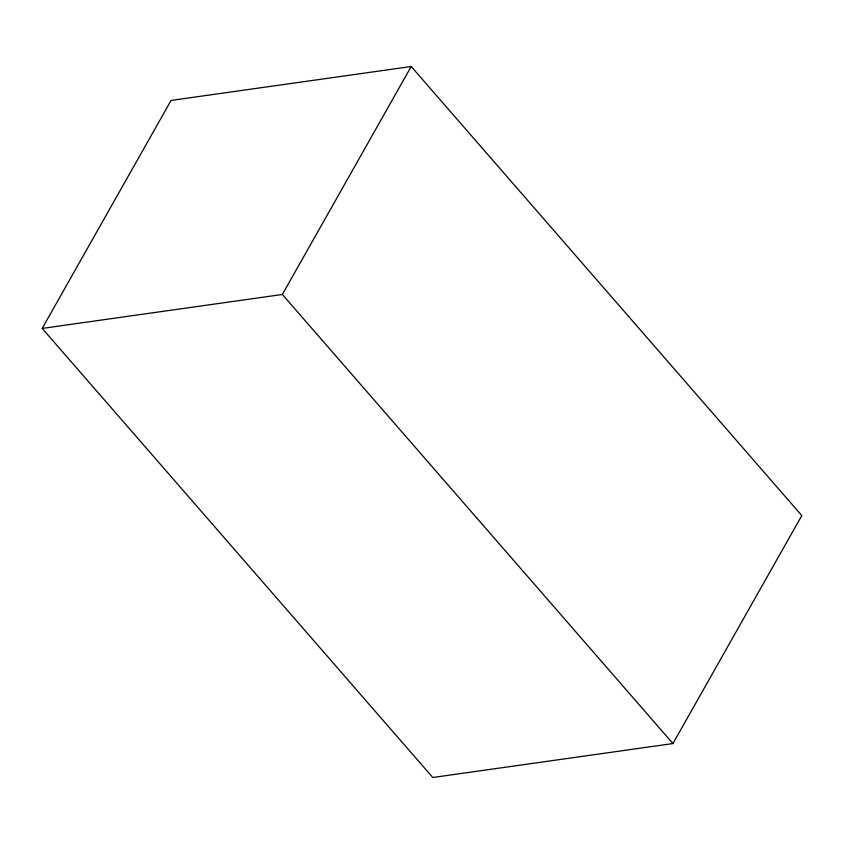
<?xml version="1.0" encoding="UTF-8"?>
<svg xmlns="http://www.w3.org/2000/svg" width="844" height="844" viewBox="0 0 844 844"><rect width="100%" height="100%" fill="white"/><g stroke="black" fill="none" stroke-linecap="round" stroke-linejoin="round"><path stroke-width="1.27" d="M42.2 328.421L171.058 100.447L411.218 66.497L801.8 515.578L672.942 743.553L432.782 777.503L42.2 328.421L282.36 294.472L411.218 66.497M282.36 294.472L672.942 743.553"/></g></svg>
